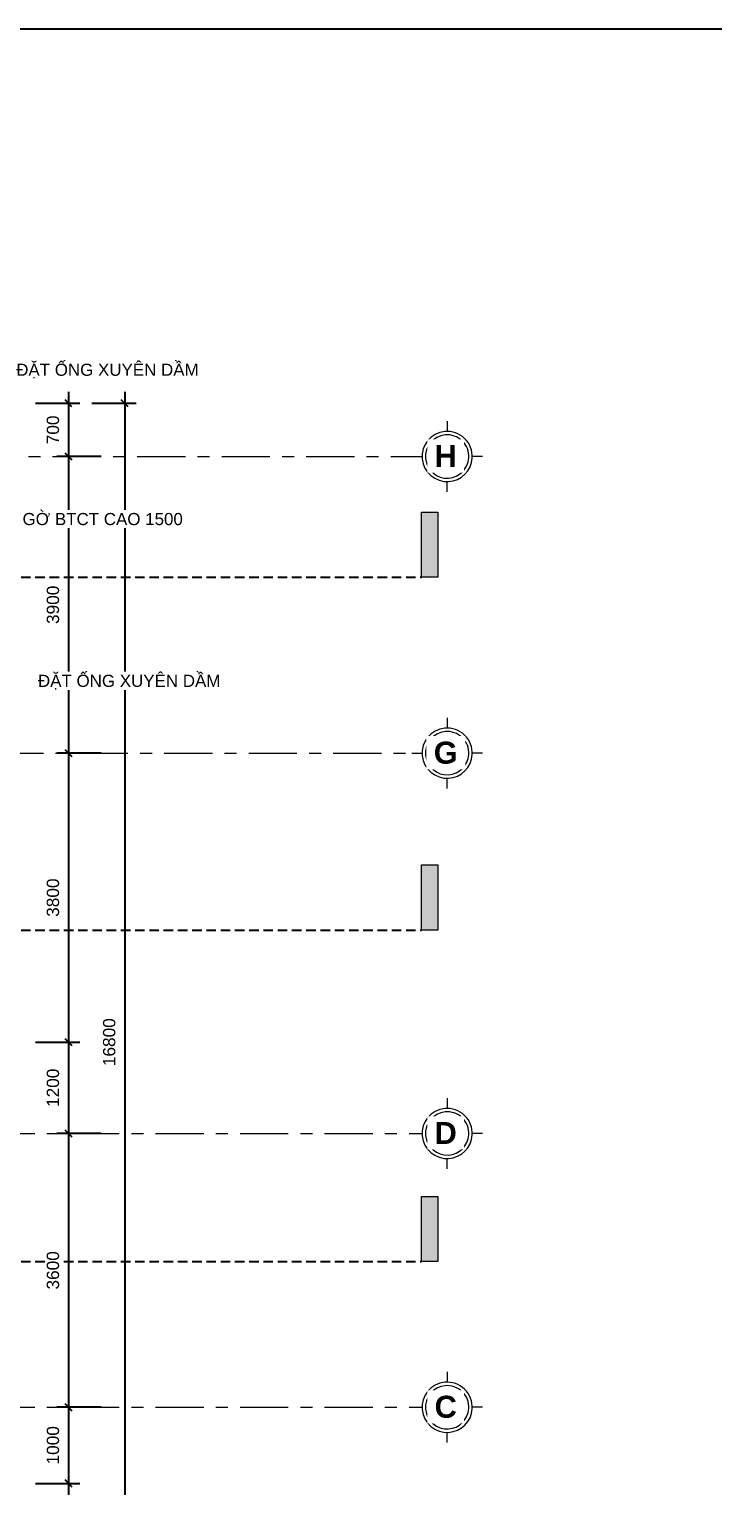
# Model space of a CAD drawing. Header units: millimetres. Extents: x 2164007 to 2324354, y -2513385 to -2308978.
# Drawn here: x 2271746 to 2280736, y -2392511 to -2373359 of the extents above; entities that cross this region are included whole.
import ezdxf

# ---------------------------------------------------------------- set-up
doc = ezdxf.new("R2010")
doc.units = ezdxf.units.MM
for name, pattern in [('DASHED2', [0.375, 0.25, -0.125]), ('Grid Line', [22.225, 12.7, -3.175, 3.175, -3.175]), ('HIDDEN2', [0.1875, 0.125, -0.0625])]:
    doc.linetypes.add(name, pattern=pattern)
doc.layers.add('5', color=5, linetype='Continuous')
doc.layers.add('NETGIONG', color=21, linetype='HIDDEN2')
for name, color, linetype, lineweight in [('A-ANNO-DIMS', 211, 'Continuous', 9), ('G-ANNO-SYMB', 111, 'Continuous', 9), ('G-ANNO-TEXT', 231, 'Continuous', 9), ('S-GRID', 8, 'Continuous', 9), ('S-GRID-IDEN', 8, 'Continuous', 9)]:
    doc.layers.add(name, color=color, linetype=linetype, lineweight=lineweight)
doc.styles.add('Arial_1', font='arial.ttf', dxfattribs={"height": 162.282934})
doc.styles.add('Arial_B', font='arialbd.ttf', dxfattribs={"height": 190.266788})
doc.dimstyles.new('Dim_dai_ca_vu_1', dxfattribs={"dimscale": 304.8, "dimtxt": 165, "dimasz": 0.292969, "dimexe": 0.492126, "dimexo": 0.0625, "dimgap": 0.393701, "dimtad": 1, "dimdec": 0, "dimzin": 0, "dimdsep": 46, "dimtxsty": 'Arial_1', "dimblk1": 'OBLIQUE', "dimblk2": 'OBLIQUE', "dimsah": 1, "dimcen": 0.09, "dimdle": 0.492126, "dimadec": 0, "dimazin": 0, "dimtfac": 1, "dimtdec": 4, "dimtix": 1, "dimtmove": 0, "dimatfit": 3, "dimfxl": 0.984252, "dimfxlon": 1, "dimtvp": 1, "dimtfill": 1, "dimtolj": 1, "dimtzin": 0, "dimarcsym": 2})

# ---------------------------------------------------------------- blocks, each defined once
blk = doc.blocks.new('Grid - Structural Grid-308830-TÂ_NG 2')
at = {"layer": 'S-GRID-IDEN'}
for p, q in [((0, 5.16875), (0, 3.66875)), ((-5.16875, 0), (-3.66875, 0)), ((5.16875, 0), (3.66875, 0)), ((0, -5.16875), (0, -3.66875))]:
    blk.add_line(p, q, dxfattribs=at)
at = {"layer": 'S-GRID-IDEN', "lineweight": 13}
for start, end in [(86.5905687, 185.4173466), (3.4094313, 86.5905687), (275.4173466, 3.4094313), (185.4173466, 275.4173466)]:
    blk.add_arc((0, 0), 3.66875, start, end, dxfattribs=at)
at = {"layer": 'S-GRID-IDEN'}
for start, end in [(86.5905687, 185.4173466), (3.4094313, 86.5905687), (275.4173466, 3.4094313), (185.4173466, 275.4173466)]:
    blk.add_arc((0, 0), 3.16875, start, end, dxfattribs=at)
blk = doc.blocks.new('Section - 3_32_ x 3_8_-54337-TÂ_NG 2')
at = {"layer": 'G-ANNO-SYMB'}
blk.add_hatch(color=256, dxfattribs=at).paths.add_polyline_path([(0, 9.525), (0, 0), (-2.38125, 0), (-2.38125, 9.525)], flags=0)
for p, q in [((0, 9.525), (-2.38125, 9.525)), ((-2.38125, 9.525), (-2.38125, 0)), ((0, 0), (0, 9.525)), ((-2.38125, 0), (0, 0))]:
    blk.add_line(p, q, dxfattribs=at)
blk = doc.blocks.new('_Oblique')
at = {"color": 0, "linetype": 'ByBlock', "lineweight": -2}
blk.add_line((-0.5, -0.5), (0.5, 0.5), dxfattribs=at)
blk = doc.blocks.new('*D437')
at = {"layer": 'A-ANNO-DIMS', "color": 0, "lineweight": -2}
for p, q in [((2272262, -2378128), (2272262, -2379128)), ((2271831, -2378278), (2272412, -2378278)), ((2272693, -2378978), (2272112, -2378978))]:
    blk.add_line(p, q, dxfattribs=at)
at = {"layer": 'Defpoints', "color": 0}
for p in [(2271812, -2378278), (2272262, -2378978), (2272712, -2378978)]:
    blk.add_point(p, dxfattribs=at)
at = {"layer": 'A-ANNO-DIMS', "color": 0, "lineweight": -2, "xscale": 89.296875, "yscale": 89.296875, "zscale": 89.296875}
for p, rotation in [((2272262, -2378278), 90), ((2272262, -2378978), 270)]:
    blk.add_blockref('_Oblique', p, dxfattribs=dict(at, rotation=rotation))
at = {"layer": 'A-ANNO-DIMS', "color": 0, "insert": (2272059, -2378628), "char_height": 162.3, "attachment_point": 5, "rotation": 90, "style": 'Arial_1', "bg_fill": 3, "box_fill_scale": 1.1, "bg_fill_color": 256, "bg_fill_true_color": 13158600, "bg_fill_transparency": 8900024}
blk.add_mtext('\\A1;700', dxfattribs=at)
blk = doc.blocks.new('*D438')
at = {"layer": 'A-ANNO-DIMS', "color": 0, "lineweight": -2}
for p, q in [((2272262, -2378828), (2272262, -2383028)), ((2272693, -2378978), (2272112, -2378978)), ((2272693, -2382878), (2272112, -2382878))]:
    blk.add_line(p, q, dxfattribs=at)
at = {"layer": 'Defpoints', "color": 0}
for p in [(2272712, -2378978), (2272262, -2382878), (2272712, -2382878)]:
    blk.add_point(p, dxfattribs=at)
at = {"layer": 'A-ANNO-DIMS', "color": 0, "lineweight": -2, "xscale": 89.296875, "yscale": 89.296875, "zscale": 89.296875}
for p, rotation in [((2272262, -2378978), 90), ((2272262, -2382878), 270)]:
    blk.add_blockref('_Oblique', p, dxfattribs=dict(at, rotation=rotation))
at = {"layer": 'A-ANNO-DIMS', "color": 0, "insert": (2272059, -2380928), "char_height": 162.3, "attachment_point": 5, "rotation": 90, "style": 'Arial_1', "bg_fill": 3, "box_fill_scale": 1.1, "bg_fill_color": 256, "bg_fill_true_color": 13158600, "bg_fill_transparency": 8900024}
blk.add_mtext('\\A1;3900', dxfattribs=at)
blk = doc.blocks.new('*D439')
at = {"layer": 'A-ANNO-DIMS', "color": 0, "lineweight": -2}
for p, q in [((2272262, -2382728), (2272262, -2386828)), ((2272693, -2382878), (2272112, -2382878)), ((2271831, -2386678), (2272412, -2386678))]:
    blk.add_line(p, q, dxfattribs=at)
at = {"layer": 'Defpoints', "color": 0}
for p in [(2272712, -2382878), (2271812, -2386678), (2272262, -2386678)]:
    blk.add_point(p, dxfattribs=at)
at = {"layer": 'A-ANNO-DIMS', "color": 0, "lineweight": -2, "xscale": 89.296875, "yscale": 89.296875, "zscale": 89.296875}
for p, rotation in [((2272262, -2382878), 90), ((2272262, -2386678), 270)]:
    blk.add_blockref('_Oblique', p, dxfattribs=dict(at, rotation=rotation))
at = {"layer": 'A-ANNO-DIMS', "color": 0, "insert": (2272059, -2384778), "char_height": 162.3, "attachment_point": 5, "rotation": 90, "style": 'Arial_1', "bg_fill": 3, "box_fill_scale": 1.1, "bg_fill_color": 256, "bg_fill_true_color": 13158600, "bg_fill_transparency": 8900024}
blk.add_mtext('\\A1;3800', dxfattribs=at)
blk = doc.blocks.new('*D440')
at = {"layer": 'A-ANNO-DIMS', "color": 0, "lineweight": -2}
for p, q in [((2272262, -2386528), (2272262, -2388028)), ((2271831, -2386678), (2272412, -2386678)), ((2272693, -2387878), (2272112, -2387878))]:
    blk.add_line(p, q, dxfattribs=at)
at = {"layer": 'Defpoints', "color": 0}
for p in [(2271812, -2386678), (2272262, -2387878), (2272712, -2387878)]:
    blk.add_point(p, dxfattribs=at)
at = {"layer": 'A-ANNO-DIMS', "color": 0, "lineweight": -2, "xscale": 89.296875, "yscale": 89.296875, "zscale": 89.296875}
for p, rotation in [((2272262, -2386678), 90), ((2272262, -2387878), 270)]:
    blk.add_blockref('_Oblique', p, dxfattribs=dict(at, rotation=rotation))
at = {"layer": 'A-ANNO-DIMS', "color": 0, "insert": (2272059, -2387278), "char_height": 162.3, "attachment_point": 5, "rotation": 90, "style": 'Arial_1', "bg_fill": 3, "box_fill_scale": 1.1, "bg_fill_color": 256, "bg_fill_true_color": 13158600, "bg_fill_transparency": 7278688}
blk.add_mtext('\\A1;1200', dxfattribs=at)
blk = doc.blocks.new('*D441')
at = {"layer": 'A-ANNO-DIMS', "color": 0, "lineweight": -2}
for p, q in [((2272693, -2387878), (2272112, -2387878)), ((2272262, -2387728), (2272262, -2391628)), ((2272693, -2391478), (2272112, -2391478))]:
    blk.add_line(p, q, dxfattribs=at)
at = {"layer": 'Defpoints', "color": 0}
for p in [(2272712, -2387878), (2272262, -2391478), (2272712, -2391478)]:
    blk.add_point(p, dxfattribs=at)
at = {"layer": 'A-ANNO-DIMS', "color": 0, "lineweight": -2, "xscale": 89.296875, "yscale": 89.296875, "zscale": 89.296875}
for p, rotation in [((2272262, -2387878), 90), ((2272262, -2391478), 270)]:
    blk.add_blockref('_Oblique', p, dxfattribs=dict(at, rotation=rotation))
at = {"layer": 'A-ANNO-DIMS', "color": 0, "insert": (2272059, -2389678), "char_height": 162.3, "attachment_point": 5, "rotation": 90, "style": 'Arial_1', "bg_fill": 3, "box_fill_scale": 1.1, "bg_fill_color": 256, "bg_fill_true_color": 13158600, "bg_fill_transparency": 8900540}
blk.add_mtext('\\A1;3600', dxfattribs=at)
blk = doc.blocks.new('*D442')
at = {"layer": 'A-ANNO-DIMS', "color": 0, "lineweight": -2}
for p, q in [((2272262, -2391328), (2272262, -2392628)), ((2272693, -2391478), (2272112, -2391478)), ((2271831, -2392478), (2272412, -2392478))]:
    blk.add_line(p, q, dxfattribs=at)
at = {"layer": 'Defpoints', "color": 0}
for p in [(2272712, -2391478), (2271812, -2392478), (2272262, -2392478)]:
    blk.add_point(p, dxfattribs=at)
at = {"layer": 'A-ANNO-DIMS', "color": 0, "lineweight": -2, "xscale": 89.296875, "yscale": 89.296875, "zscale": 89.296875}
for p, rotation in [((2272262, -2391478), 90), ((2272262, -2392478), 270)]:
    blk.add_blockref('_Oblique', p, dxfattribs=dict(at, rotation=rotation))
at = {"layer": 'A-ANNO-DIMS', "color": 0, "insert": (2272059, -2391978), "char_height": 162.3, "attachment_point": 5, "rotation": 90, "style": 'Arial_1', "bg_fill": 3, "box_fill_scale": 1.1, "bg_fill_color": 256, "bg_fill_true_color": 13158600, "bg_fill_transparency": 8900540}
blk.add_mtext('\\A1;1000', dxfattribs=at)
blk = doc.blocks.new('*D443')
at = {"layer": 'A-ANNO-DIMS', "color": 0, "lineweight": -2}
for p, q in [((2271831, -2392478), (2272412, -2392478)), ((2272262, -2392328), (2272262, -2395228)), ((2272693, -2395078), (2272112, -2395078))]:
    blk.add_line(p, q, dxfattribs=at)
at = {"layer": 'Defpoints', "color": 0}
for p in [(2271812, -2392478), (2272262, -2395078), (2272712, -2395078)]:
    blk.add_point(p, dxfattribs=at)
at = {"layer": 'A-ANNO-DIMS', "color": 0, "lineweight": -2, "xscale": 89.296875, "yscale": 89.296875, "zscale": 89.296875}
for p, rotation in [((2272262, -2392478), 90), ((2272262, -2395078), 270)]:
    blk.add_blockref('_Oblique', p, dxfattribs=dict(at, rotation=rotation))
at = {"layer": 'A-ANNO-DIMS', "color": 0, "insert": (2272059, -2393778), "char_height": 162.3, "attachment_point": 5, "rotation": 90, "style": 'Arial_1', "bg_fill": 3, "box_fill_scale": 1.1, "bg_fill_color": 256, "bg_fill_true_color": 13158600, "bg_fill_transparency": 8900540}
blk.add_mtext('\\A1;2600', dxfattribs=at)
blk = doc.blocks.new('*D445')
at = {"layer": 'A-ANNO-DIMS', "color": 0, "lineweight": -2}
for p, q in [((2273002, -2378128), (2273002, -2395228)), ((2272571, -2378278), (2273152, -2378278)), ((2273433, -2395078), (2272852, -2395078))]:
    blk.add_line(p, q, dxfattribs=at)
at = {"layer": 'Defpoints', "color": 0}
for p in [(2272552, -2378278), (2273002, -2395078), (2273452, -2395078)]:
    blk.add_point(p, dxfattribs=at)
at = {"layer": 'A-ANNO-DIMS', "color": 0, "lineweight": -2, "xscale": 89.296875, "yscale": 89.296875, "zscale": 89.296875}
for p, rotation in [((2273002, -2378278), 90), ((2273002, -2395078), 270)]:
    blk.add_blockref('_Oblique', p, dxfattribs=dict(at, rotation=rotation))
at = {"layer": 'A-ANNO-DIMS', "color": 0, "insert": (2272799, -2386678), "char_height": 162.3, "attachment_point": 5, "rotation": 90, "style": 'Arial_1', "bg_fill": 3, "box_fill_scale": 1.1, "bg_fill_color": 256, "bg_fill_true_color": 13158600, "bg_fill_transparency": 8900540}
blk.add_mtext('\\A1;16800', dxfattribs=at)

msp = doc.modelspace()

# ---------------------------------------------------------------- linework, layer by layer
at = {"layer": '5'}
msp.add_lwpolyline([(2242960.6, -2402137.3), (2283657.3, -2402137.3), (2283657.3, -2373359), (2242960.6, -2373359)], close=True, dxfattribs=at)
at = {"layer": 'NETGIONG', "color": 5, "linetype": 'DASHED2', "lineweight": 25, "ltscale": 500}
for p, q in [((2247826.9, -2380565.9), (2276904.7, -2380565.9)), ((2247826.9, -2385203.5), (2276904.7, -2385203.5)), ((2247826.9, -2389563.5), (2276904.7, -2389563.5))]:
    msp.add_line(p, q, dxfattribs=at)
at = {"layer": 'S-GRID', "linetype": 'Grid Line', "ltscale": 50}
for p, q in [((2247607.4, -2378978), (2276777.2, -2378978)), ((2252407.4, -2382878), (2276777.2, -2382878)), ((2257850.1, -2387878), (2276777.2, -2387878)), ((2257850.1, -2391478), (2276777.2, -2391478))]:
    msp.add_line(p, q, dxfattribs=at)

# ---------------------------------------------------------------- block references
at = {"layer": 'G-ANNO-SYMB', "extrusion": (0, 0, -1), "xscale": 90, "yscale": 90, "zscale": 89.99999999999996}
for p in [(-2276904.7, -2380565.9), (-2276904.7, -2385203.5), (-2276904.7, -2389563.5)]:
    msp.add_blockref('Section - 3_32_ x 3_8_-54337-TÂ_NG 2', p, dxfattribs=at)
at = {"layer": 'S-GRID-IDEN', "xscale": 90, "yscale": 90, "zscale": 89.99999999999996, "rotation": 270}
for p in [(2277242.4, -2378978), (2277242.4, -2382878), (2277242.4, -2387878), (2277242.4, -2391478)]:
    msp.add_blockref('Grid - Structural Grid-308830-TÂ_NG 2', p, dxfattribs=at)

# ---------------------------------------------------------------- next in the draw order: texts
at = {"layer": 'G-ANNO-TEXT', "color": 7, "insert": (2271575.7, -2377757.5), "char_height": 159.332, "width": 2843.96, "attachment_point": 1, "line_spacing_factor": 0.938532, "style": 'Arial_1', "bg_fill": 3, "box_fill_scale": 1.25, "bg_fill_color": 0, "bg_fill_transparency": 0}
msp.add_mtext('ĐẶT ỐNG XUYÊN DẦM', dxfattribs=at)
at = {"layer": 'S-GRID-IDEN', "char_height": 289.967, "attachment_point": 2, "line_spacing_factor": 0.938532, "style": 'Arial_B', "bg_fill": 3, "box_fill_scale": 1.25, "bg_fill_color": 0, "bg_fill_transparency": 0}
for s, insert, width in [('\\fArial|b1|i0|c163|p34|;H', (2277223.4, -2378826.3), 339.471), ('\\fArial|b1|i0|c163|p34|;G', (2277223.4, -2382726.3), 366.903), ('\\fArial|b1|i0|c163|p34|;D', (2277223.4, -2387726.3), 339.471), ('\\fArial|b1|i0|c163|p34|;C', (2277223.4, -2391326.3), 339.471)]:
    msp.add_mtext(s, dxfattribs=dict(at, insert=insert, width=width))

# ---------------------------------------------------------------- next in the draw order: dimensions: what is measured, and where the dimension line sits
at = {"layer": 'A-ANNO-DIMS'}
dim = msp.add_linear_dim(base=(2272262.3, -2378978), p1=(2271812.3, -2378278), p2=(2272712.3, -2378978), angle=90, dimstyle='Dim_dai_ca_vu_1', override={"dimpost": '<>', "dimfxl": 1140.175425}, dxfattribs=at)
dim.commit()
dim.dimension.update_dxf_attribs({"geometry": '*D437', "text_midpoint": (2272059.4, -2378628)})

# ---------------------------------------------------------------- next in the draw order: dimensions: what is measured, and where the dimension line sits
dim = msp.add_linear_dim(base=(2272262.3, -2382878), p1=(2272712.3, -2378978), p2=(2272712.3, -2382878), angle=90, dimstyle='Dim_dai_ca_vu_1', override={"dimpost": '<>', "dimfxl": 3900}, dxfattribs=at)
dim.commit()
dim.dimension.update_dxf_attribs({"geometry": '*D438', "text_midpoint": (2272059.4, -2380928)})

# ---------------------------------------------------------------- next in the draw order: dimensions: what is measured, and where the dimension line sits
dim = msp.add_linear_dim(base=(2272262.3, -2386678), p1=(2272712.3, -2382878), p2=(2271812.3, -2386678), angle=90, dimstyle='Dim_dai_ca_vu_1', override={"dimpost": '<>', "dimfxl": 3905.124838}, dxfattribs=at)
dim.commit()
dim.dimension.update_dxf_attribs({"geometry": '*D439', "text_midpoint": (2272059.4, -2384778)})

# ---------------------------------------------------------------- next in the draw order: dimensions: what is measured, and where the dimension line sits
dim = msp.add_linear_dim(base=(2272262.3, -2387878), p1=(2271812.3, -2386678), p2=(2272712.3, -2387878), angle=90, dimstyle='Dim_dai_ca_vu_1', override={"dimpost": '<>', "dimfxl": 1500}, dxfattribs=at)
dim.commit()
dim.dimension.update_dxf_attribs({"geometry": '*D440', "text_midpoint": (2272059.4, -2387278)})

# ---------------------------------------------------------------- next in the draw order: dimensions: what is measured, and where the dimension line sits
dim = msp.add_linear_dim(base=(2272262.3, -2391478), p1=(2272712.3, -2387878), p2=(2272712.3, -2391478), angle=90, dimstyle='Dim_dai_ca_vu_1', override={"dimpost": '<>', "dimfxl": 3600}, dxfattribs=at)
dim.commit()
dim.dimension.update_dxf_attribs({"geometry": '*D441', "text_midpoint": (2272059.4, -2389678)})

# ---------------------------------------------------------------- next in the draw order: dimensions: what is measured, and where the dimension line sits
dim = msp.add_linear_dim(base=(2272262.3, -2392478), p1=(2272712.3, -2391478), p2=(2271812.3, -2392478), angle=90, dimstyle='Dim_dai_ca_vu_1', override={"dimpost": '<>', "dimfxl": 1345.362405}, dxfattribs=at)
dim.commit()
dim.dimension.update_dxf_attribs({"geometry": '*D442', "text_midpoint": (2272059.4, -2391978)})

# ---------------------------------------------------------------- next in the draw order: dimensions: what is measured, and where the dimension line sits
dim = msp.add_linear_dim(base=(2272262.3, -2395078), p1=(2271812.3, -2392478), p2=(2272712.3, -2395078), angle=90, dimstyle='Dim_dai_ca_vu_1', override={"dimpost": '<>', "dimfxl": 2751.363298}, dxfattribs=at)
dim.commit()
dim.dimension.update_dxf_attribs({"geometry": '*D443', "text_midpoint": (2272059.4, -2393778)})

# ---------------------------------------------------------------- next in the draw order: dimensions: what is measured, and where the dimension line sits
dim = msp.add_linear_dim(base=(2273002.3, -2395078), p1=(2272552.3, -2378278), p2=(2273452.3, -2395078), angle=90, dimstyle='Dim_dai_ca_vu_1', override={"dimpost": '<>', "dimfxl": 16824.089871}, dxfattribs=at)
dim.commit()
dim.dimension.update_dxf_attribs({"geometry": '*D445', "text_midpoint": (2272799.4, -2386678)})

# ---------------------------------------------------------------- next in the draw order: texts
at = {"layer": 'G-ANNO-TEXT', "color": 7, "char_height": 159.332, "line_spacing_factor": 0.938532, "style": 'Arial_1', "bg_fill": 3, "box_fill_scale": 1.25, "bg_fill_color": 0, "bg_fill_transparency": 0}
for s, insert, width, attachment_point in [('GỜ BTCT CAO 1500', (2272712.8, -2379720.3), 2505.717, 2), ('ĐẶT ỐNG XUYÊN DẦM', (2271861.7, -2381847.5), 2843.96, 1)]:
    msp.add_mtext(s, dxfattribs=dict(at, insert=insert, width=width, attachment_point=attachment_point))

doc.saveas('drawing.dxf')
